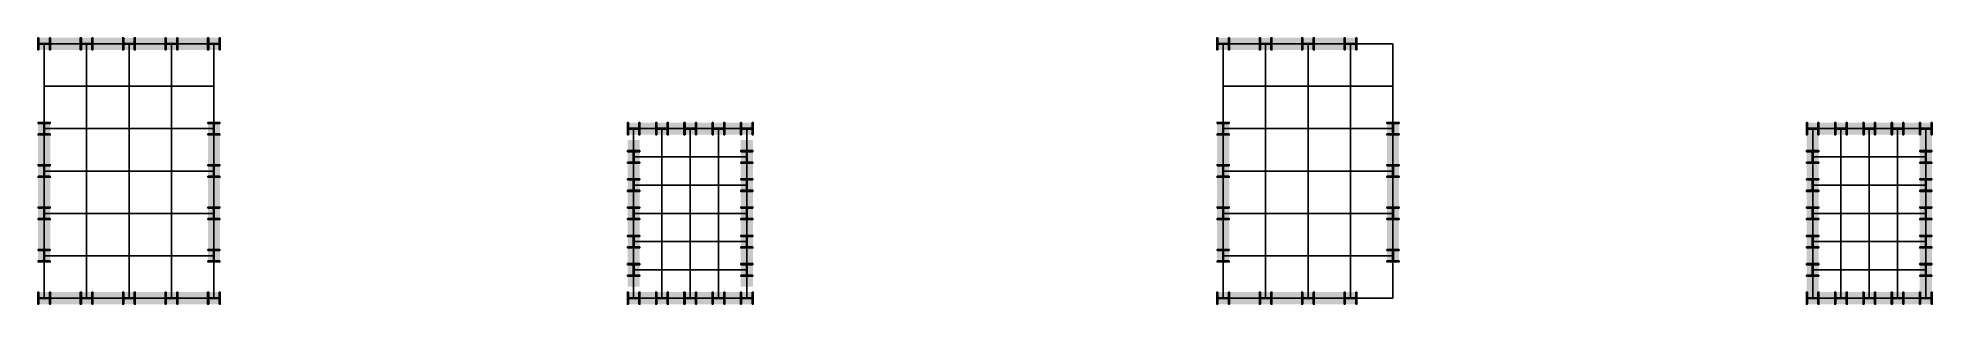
# Model space of a CAD drawing. Header units: millimetres. Extents: x -53 to 16013, y -51 to 2211.
import ezdxf

# ---------------------------------------------------------------- set-up
doc = ezdxf.new("R2010")
doc.units = ezdxf.units.MM
doc.layers.add('col', color=1, linetype='Continuous')
doc.layers.add('plan', color=253, linetype='Continuous')
doc.layers.add('Hatches', color=254, linetype='Continuous', transparency=0.8)

# ---------------------------------------------------------------- blocks, each defined once
blk = doc.blocks.new('*U5')
h = blk.add_hatch(color=256)
h.dxf.hatch_style = 1
h.paths.add_polyline_path([(4.0551, 4.17298), (0, 4.17298), (0, 3.82648), (1.6514, 3.82648, -0.414213562), (1.8878, 3.59008), (1.8878, 0.5829, -0.414213562), (1.6514, 0.3465), (0, 0.3465), (0, 0), (4.0551, 0), (4.0551, 0.3465), (2.4037, 0.3465, -0.414213562), (2.1673, 0.5829), (2.1673, 3.59008, -0.414213562), (2.4037, 3.82648), (4.0551, 3.82648)])
for p, q in [((1.6514, 3.82648), (0, 3.82648)), ((1.6514, 0.3465), (0, 0.3465)), ((1.8878, 3.59008), (1.8878, 0.5829)), ((2.1673, 3.59008), (2.1673, 0.5829)), ((2.4037, 3.82648), (4.0551, 3.82648)), ((2.4037, 0.3465), (4.0551, 0.3465))]:
    blk.add_line(p, q)
for points in [[(4.0551, 3.82648), (4.0551, 4.17298), (0, 4.17298), (0, 3.82648)], [(0, 0.3465), (0, 0), (4.0551, 0), (4.0551, 0.3465)]]:
    blk.add_lwpolyline(points)
for centre, start, end in [((1.6514, 3.59008), 0, 90), ((1.6514, 0.5829), 270, 0), ((2.4037, 3.59008), 90, 180), ((2.4037, 0.5829), 180, 270)]:
    blk.add_arc(centre, 0.2364, start, end)

msp = doc.modelspace()

# ---------------------------------------------------------------- hatches: boundary and pattern name
at = {"layer": 'Hatches', "transparency": 33554470}
h = msp.add_hatch(color=256, dxfattribs=at)
h.dxf.hatch_style = 1
h.paths.add_polyline_path([(-52.996846, 2211.49977), (-52.996846, 2108.50023), (1492.996846, 2108.50023), (1492.996846, 2211.49977)])
h = msp.add_hatch(color=256, dxfattribs=at)
h.dxf.hatch_style = 1
h.paths.add_polyline_path([(9947.003154, 2211.49977), (9947.003154, 2108.50023), (11132.996846, 2108.50023), (11132.996846, 2211.49977)])
h = msp.add_hatch(color=256, dxfattribs=at)
h.dxf.hatch_style = 1
h.paths.add_polyline_path([(-51.49977, 307.003154), (51.49977, 307.003154), (51.49977, 1492.996846), (-51.49977, 1492.996846)])
h = msp.add_hatch(color=256, dxfattribs=at)
h.dxf.hatch_style = 1
h.paths.add_polyline_path([(1388.50023, 307.003154), (1491.49977, 307.003154), (1491.49977, 1492.996846), (1388.50023, 1492.996846)])
h = msp.add_hatch(color=256, dxfattribs=at)
h.dxf.hatch_style = 1
h.paths.add_polyline_path([(4947.003154, 1491.49977), (4947.003154, 1388.50023), (6012.996846, 1388.50023), (6012.996846, 1491.49977)])
h = msp.add_hatch(color=256, dxfattribs=at)
h.dxf.hatch_style = 1
h.paths.add_polyline_path([(9948.50023, 307.003154), (10051.49977, 307.003154), (10051.49977, 1492.996846), (9948.50023, 1492.996846)])
h = msp.add_hatch(color=256, dxfattribs=at)
h.dxf.hatch_style = 1
h.paths.add_polyline_path([(11388.50023, 307.003154), (11491.49977, 307.003154), (11491.49977, 1492.996846), (11388.50023, 1492.996846)])
h = msp.add_hatch(color=256, dxfattribs=at)
h.dxf.hatch_style = 1
h.paths.add_polyline_path([(14947.003154, 1491.49977), (14947.003154, 1388.50023), (16012.996846, 1388.50023), (16012.996846, 1491.49977)])
h = msp.add_hatch(color=256, dxfattribs=at)
h.dxf.hatch_style = 1
h.paths.add_polyline_path([(4948.50023, 96.644744), (5051.49977, 96.644744), (5051.49977, 1343.340784), (4948.50023, 1343.340784)])
h = msp.add_hatch(color=256, dxfattribs=at)
h.dxf.hatch_style = 1
h.paths.add_polyline_path([(5908.50023, 96.644744), (6011.49977, 96.644744), (6011.49977, 1343.340784), (5908.50023, 1343.340784)])
h = msp.add_hatch(color=256, dxfattribs=at)
h.dxf.hatch_style = 1
h.paths.add_polyline_path([(14948.50023, 51.49977), (15051.49977, 51.49977), (15051.49977, 1388.50023), (14948.50023, 1388.50023)])
h = msp.add_hatch(color=256, dxfattribs=at)
h.dxf.hatch_style = 1
h.paths.add_polyline_path([(15908.50023, 51.49977), (16011.49977, 51.49977), (16011.49977, 1388.50023), (15908.50023, 1388.50023)])
h = msp.add_hatch(color=256, dxfattribs=at)
h.dxf.hatch_style = 1
h.paths.add_polyline_path([(-52.996846, 51.49977), (-52.996846, -51.49977), (1492.996846, -51.49977), (1492.996846, 51.49977)])
h = msp.add_hatch(color=256, dxfattribs=at)
h.dxf.hatch_style = 1
h.paths.add_polyline_path([(4947.003154, 51.49977), (4947.003154, -51.49977), (6012.996846, -51.49977), (6012.996846, 51.49977)])
h = msp.add_hatch(color=256, dxfattribs=at)
h.dxf.hatch_style = 1
h.paths.add_polyline_path([(9947.003154, 51.49977), (9947.003154, -51.49977), (11132.996846, -51.49977), (11132.996846, 51.49977)])
h = msp.add_hatch(color=256, dxfattribs=at)
h.dxf.hatch_style = 1
h.paths.add_polyline_path([(14947.003154, 51.49977), (14947.003154, -51.49977), (16012.996846, -51.49977), (16012.996846, 51.49977)])

# ---------------------------------------------------------------- linework, layer by layer
at = {"layer": 'plan'}
for p, q in [((360, 0), (360, 2160)), ((720, 0), (720, 2160)), ((1080, 0), (1080, 2160)), ((10360, 0), (10360, 2160)), ((10720, 0), (10720, 2160)), ((11080, 0), (11080, 2160)), ((0, 1800), (1440, 1800)), ((10000, 1800), (11440, 1800)), ((0, 1440), (1440, 1440)), ((5240, 0), (5240, 1440)), ((5480, 0), (5480, 1440)), ((5720, 0), (5720, 1440)), ((10000, 1440), (11440, 1440)), ((15240, 0), (15240, 1440)), ((15480, 0), (15480, 1440)), ((15720, 0), (15720, 1440)), ((5000, 1200), (5960, 1200)), ((15000, 1200), (15960, 1200)), ((0, 1080), (1440, 1080)), ((10000, 1080), (11440, 1080)), ((5000, 960), (5960, 960)), ((15000, 960), (15960, 960)), ((0, 720), (1440, 720)), ((5000, 720), (5960, 720)), ((10000, 720), (11440, 720)), ((15000, 720), (15960, 720)), ((0, 360), (1440, 360)), ((5000, 480), (5960, 480)), ((10000, 360), (11440, 360)), ((15000, 480), (15960, 480)), ((5000, 240), (5960, 240)), ((15000, 240), (15960, 240))]:
    msp.add_line(p, q, dxfattribs=at)
for points in [[(0, 0), (1440, 0), (1440, 2160), (0, 2160)], [(10000, 0), (11440, 0), (11440, 2160), (10000, 2160)], [(5000, 0), (5960, 0), (5960, 1440), (5000, 1440)], [(15000, 0), (15960, 0), (15960, 1440), (15000, 1440)]]:
    msp.add_lwpolyline(points, close=True, dxfattribs=at)

# ---------------------------------------------------------------- block references
at = {"layer": 'col', "xscale": 25.4, "yscale": 25.4, "zscale": 25.4}
for p, rotation in [((-52.996846, 2211.49977), 270), ((307.003154, 2211.49977), 270), ((667.003154, 2211.49977), 270), ((1027.003154, 2211.49977), 270), ((1387.003154, 2211.49977), 270), ((9947.003154, 2211.49977), 270), ((10307.003154, 2211.49977), 270), ((10667.003154, 2211.49977), 270), ((11027.003154, 2211.49977), 270), ((51.49977, 1492.996846), 180), ((1491.49977, 1492.996846), 180), ((4947.003154, 1491.49977), 270), ((5187.003154, 1491.49977), 270), ((5427.003154, 1491.49977), 270), ((5667.003154, 1491.49977), 270), ((5907.003154, 1491.49977), 270), ((10051.49977, 1492.996846), 180), ((11491.49977, 1492.996846), 180), ((14947.003154, 1491.49977), 270), ((15187.003154, 1491.49977), 270), ((15427.003154, 1491.49977), 270), ((15667.003154, 1491.49977), 270), ((15907.003154, 1491.49977), 270), ((51.49977, 1132.996846), 180), ((1491.49977, 1132.996846), 180), ((5051.49977, 1252.996846), 180), ((6011.49977, 1252.996846), 180), ((10051.49977, 1132.996846), 180), ((11491.49977, 1132.996846), 180), ((15051.49977, 1252.996846), 180), ((16011.49977, 1252.996846), 180), ((5051.49977, 1012.996846), 180), ((6011.49977, 1012.996846), 180), ((15051.49977, 1012.996846), 180), ((16011.49977, 1012.996846), 180), ((51.49977, 772.996846), 180), ((1491.49977, 772.996846), 180), ((5051.49977, 772.996846), 180), ((6011.49977, 772.996846), 180), ((10051.49977, 772.996846), 180), ((11491.49977, 772.996846), 180), ((15051.49977, 772.996846), 180), ((16011.49977, 772.996846), 180), ((5051.49977, 532.996846), 180), ((6011.49977, 532.996846), 180), ((15051.49977, 532.996846), 180), ((16011.49977, 532.996846), 180), ((51.49977, 412.996846), 180), ((1491.49977, 412.996846), 180), ((10051.49977, 412.996846), 180), ((11491.49977, 412.996846), 180), ((5051.49977, 292.996846), 180), ((6011.49977, 292.996846), 180), ((15051.49977, 292.996846), 180), ((16011.49977, 292.996846), 180), ((-52.996846, 51.49977), 270), ((307.003154, 51.49977), 270), ((667.003154, 51.49977), 270), ((1027.003154, 51.49977), 270), ((1387.003154, 51.49977), 270), ((4947.003154, 51.49977), 270), ((5187.003154, 51.49977), 270), ((5427.003154, 51.49977), 270), ((5667.003154, 51.49977), 270), ((5907.003154, 51.49977), 270), ((9947.003154, 51.49977), 270), ((10307.003154, 51.49977), 270), ((10667.003154, 51.49977), 270), ((11027.003154, 51.49977), 270), ((14947.003154, 51.49977), 270), ((15187.003154, 51.49977), 270), ((15427.003154, 51.49977), 270), ((15667.003154, 51.49977), 270), ((15907.003154, 51.49977), 270)]:
    msp.add_blockref('*U5', p, dxfattribs=dict(at, rotation=rotation))

doc.saveas('drawing.dxf')
